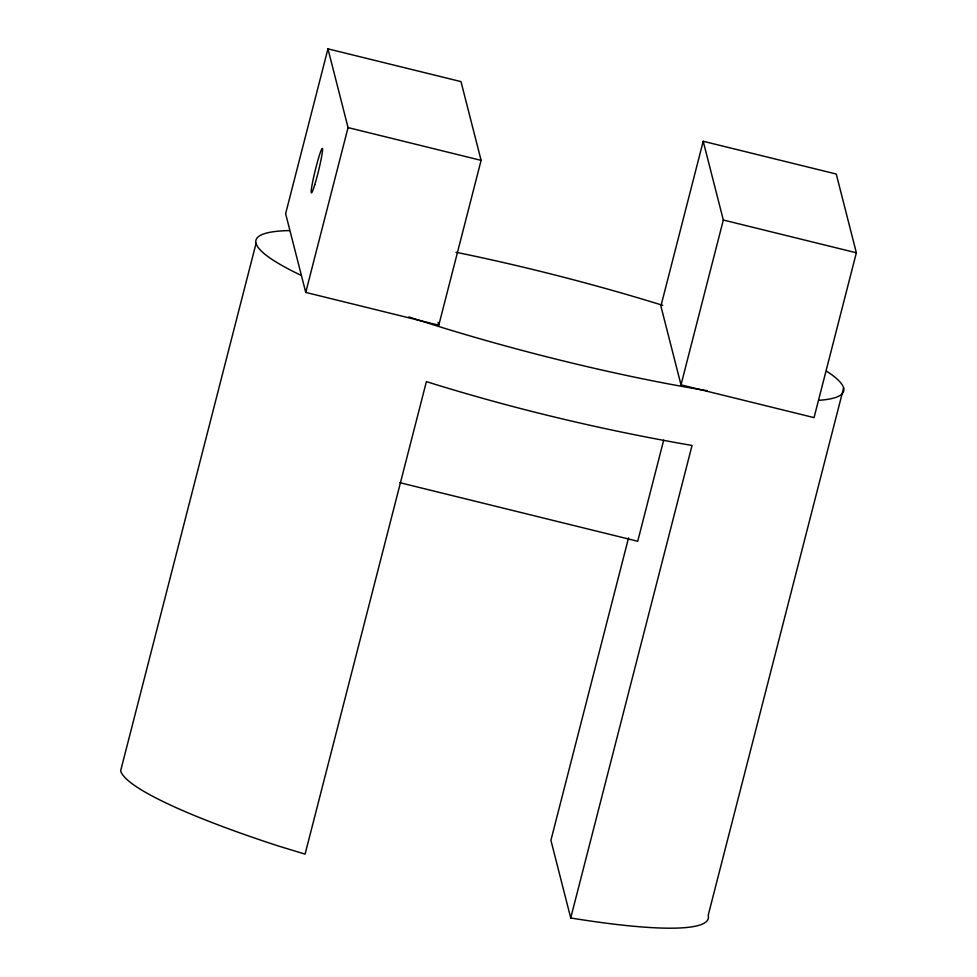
<?xml version="1.0" encoding="UTF-8"?>
<svg xmlns="http://www.w3.org/2000/svg" width="977" height="977" viewBox="0 0 977 977"><rect width="100%" height="100%" fill="white"/><g stroke="black" fill="none" stroke-linecap="round" stroke-linejoin="round"><path stroke-width="1.47" d="M256.059 243.371L120.635 770.816A303.371 40.643 14.4 0 0 277.92 845.862L305.08 854.13L426.399 381.628C513.389 408.813 602.247 429.929 692.046 445.463L570.727 917.965L571.692 918.136A303.371 40.643 14.4 0 0 708.178 915.364L843.615 387.918M327.954 48.85L285.626 213.682L305.74 292.416L438.783 325.194L481.099 160.362L460.985 81.616L327.954 48.85L348.056 127.596L305.74 292.416M703.208 141.274L660.892 306.106L681.006 384.853L814.049 417.619L856.365 252.787L836.251 174.04L703.208 141.274L723.322 220.02L681.006 384.853M628.553 537.887L550.906 840.318L570.727 917.965M663.688 440.163L637.725 541.258L399.74 482.65M348.056 127.596L481.099 160.362M723.322 220.02L856.365 252.787M438.038 322.276L438.783 325.194M826.603 371.199A303.371 40.643 14.4 0 1 819.447 400.277M707.116 390.69A303.371 40.643 14.4 0 1 414.7 318.856M413.344 318.417A303.371 40.643 14.4 0 1 408.765 316.914M301.417 275.514A303.371 40.643 14.4 0 1 289.424 230.584M456.027 252.274A303.371 40.643 14.4 0 1 662.699 305.337M314.789 184.629A22.898 1.661 -76.2 0 0 322.508 148.736A22.898 1.661 -76.2 0 0 313.299 178.767A22.898 1.661 -76.2 0 0 314.789 184.629"/></g></svg>
